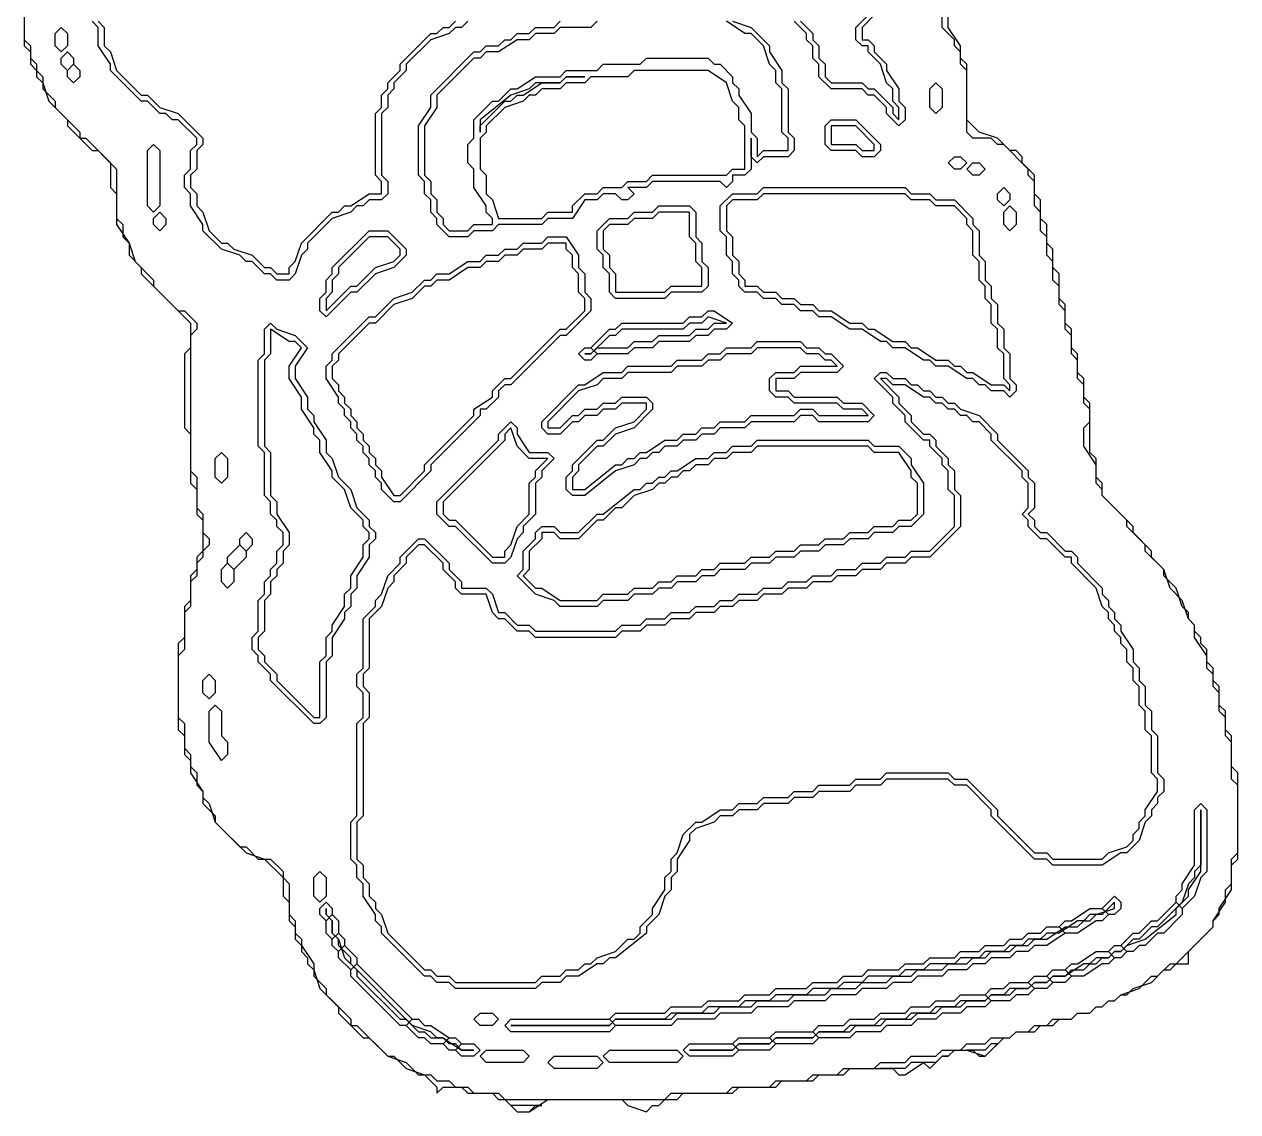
# Model space of a CAD drawing. Header units: millimetres. Extents: x 2 to 58.7, y 4.1 to 84.
# Drawn here: x 27.45 to 39.39, y 4.06 to 14.76 of the extents above; entities that cross this region are included whole.
import ezdxf

# ---------------------------------------------------------------- set-up
doc = ezdxf.new("R2010")
doc.units = ezdxf.units.MM
for name, color, linetype, true_color in [('CUT_OUTER', 1, 'Continuous', 0xa7a7a7), ('FILL_BLUE', 5, 'Continuous', 0x196fc6), ('FILL_WHITE', 3, 'Continuous', 0xf5f3f0), ('RAISED_METAL', 6, 'Continuous', 0xa7a7a7)]:
    doc.layers.add(name, color=color, linetype=linetype, true_color=true_color)

msp = doc.modelspace()

# ---------------------------------------------------------------- linework, layer by layer
at = {"layer": 'CUT_OUTER'}
msp.add_lwpolyline([(27.451, 14.788), (27.451, 14.545), (27.512, 14.485), (27.512, 14.364), (27.573, 14.303), (27.573, 14.242), (27.633, 14.182), (27.694, 14), (27.876, 13.818), (27.876, 13.758), (28.118, 13.515), (28.179, 13.515), (28.3, 13.394), (28.3, 13.152), (28.36, 13.091), (28.36, 12.788), (28.482, 12.606), (28.482, 12.485), (28.603, 12.364), (28.603, 12.303), (29.088, 11.818), (29.088, 11.576), (29.027, 11.515), (29.027, 10.788), (29.088, 10.727), (29.088, 10.242), (29.148, 10.182), (29.148, 9.939), (29.209, 9.879), (29.209, 9.576), (29.148, 9.515), (29.148, 9.394), (29.088, 9.333), (29.088, 9.091), (29.027, 9.03), (29.027, 8.727), (28.966, 8.667), (28.966, 7.818), (29.027, 7.758), (29.027, 7.576), (29.088, 7.515), (29.088, 7.394), (29.209, 7.212), (29.209, 7.091), (29.33, 6.97), (29.33, 6.909), (29.633, 6.606), (29.815, 6.545), (29.997, 6.364), (29.997, 6.182), (30.057, 6.121), (30.057, 5.939), (30.118, 5.879), (30.118, 5.758), (30.178, 5.697), (30.178, 5.636), (30.239, 5.576), (30.239, 5.515), (30.3, 5.455), (30.36, 5.273), (30.542, 5.091), (30.542, 5.03), (30.784, 4.788), (30.845, 4.788), (31.027, 4.606), (31.087, 4.606), (31.209, 4.485), (31.39, 4.424), (31.511, 4.303), (31.511, 4.242), (31.572, 4.303), (31.754, 4.303), (31.814, 4.242), (32.057, 4.242), (32.117, 4.182), (32.178, 4.182), (32.299, 4.061), (32.42, 4.061), (32.602, 4.182), (33.329, 4.182), (33.39, 4.121), (33.572, 4.061), (33.632, 4.121), (33.693, 4.121), (33.754, 4.182), (33.875, 4.182), (33.935, 4.242), (34.42, 4.242), (34.481, 4.303), (34.844, 4.303), (34.905, 4.364), (35.208, 4.364), (35.269, 4.424), (35.511, 4.424), (35.572, 4.485), (35.996, 4.485), (36.056, 4.424), (36.117, 4.424), (36.299, 4.545), (36.359, 4.485), (36.481, 4.606), (36.541, 4.606), (36.602, 4.667), (36.784, 4.667), (36.844, 4.606), (36.905, 4.606), (37.087, 4.788), (37.147, 4.788), (37.208, 4.848), (37.39, 4.848), (37.45, 4.909), (37.571, 4.909), (37.632, 4.97), (37.753, 4.97), (37.814, 5.03), (37.935, 5.03), (37.996, 5.091), (38.056, 5.091), (38.117, 5.152), (38.177, 5.152), (38.238, 5.212), (38.299, 5.212), (38.359, 5.273), (38.541, 5.333), (38.662, 5.455), (38.723, 5.455), (38.783, 5.515), (38.904, 5.515), (38.904, 5.636), (39.147, 5.879), (39.147, 5.939), (39.207, 6), (39.207, 6.061), (39.329, 6.242), (39.329, 6.485), (39.389, 6.545), (39.389, 7.394), (39.329, 7.455), (39.329, 7.758), (39.268, 7.818), (39.268, 8), (39.207, 8.061), (39.207, 8.242), (39.147, 8.303), (39.147, 8.424), (39.086, 8.485), (39.086, 8.606), (39.026, 8.667), (39.026, 8.727), (38.965, 8.788), (38.965, 8.848), (38.904, 8.909), (38.904, 8.97), (38.844, 9.03), (38.783, 9.212), (38.662, 9.333), (38.662, 9.394), (38.541, 9.515), (38.541, 9.576), (38.359, 9.758), (38.359, 9.818), (38.056, 10.121), (38.056, 10.242), (37.996, 10.303), (37.996, 10.485), (37.935, 10.545), (37.935, 11.03), (37.874, 11.091), (37.874, 11.273), (37.814, 11.333), (37.814, 11.515), (37.753, 11.576), (37.753, 11.758), (37.693, 11.818), (37.693, 12), (37.632, 12.061), (37.632, 12.303), (37.571, 12.364), (37.571, 12.545), (37.511, 12.606), (37.511, 12.788), (37.45, 12.848), (37.45, 13.03), (37.39, 13.091), (37.39, 13.273), (37.268, 13.394), (37.268, 13.455), (37.208, 13.515), (37.147, 13.515), (37.026, 13.636), (36.844, 13.697), (36.723, 13.818), (36.723, 14.364), (36.662, 14.424), (36.662, 14.545), (36.541, 14.727), (36.541, 14.97)], dxfattribs=at)
at = {"layer": 'FILL_BLUE'}
msp.add_lwpolyline([(34.36, 14.182), (34.178, 14.303), (33.451, 14.303), (33.39, 14.242), (33.026, 14.242), (32.966, 14.182), (32.784, 14.182), (32.723, 14.121), (32.542, 14.121), (32.481, 14.061), (32.42, 14.061), (32.36, 14), (32.178, 13.939), (31.996, 13.758), (31.996, 13.697), (31.936, 13.636), (31.936, 13.333), (31.996, 13.273), (31.996, 13.091), (32.057, 13.03), (32.117, 12.848), (32.542, 12.848), (32.602, 12.909), (32.845, 12.909), (32.845, 12.97), (32.966, 13.091), (33.087, 13.091), (33.148, 13.152), (33.329, 13.152), (33.39, 13.212), (33.572, 13.212), (33.632, 13.273), (34.36, 13.273), (34.42, 13.333), (34.541, 13.333), (34.541, 13.758), (34.481, 13.818), (34.481, 13.939), (34.42, 14)], close=True, dxfattribs=at)
at = {"layer": 'FILL_WHITE'}
for points in [[(35.087, 14.788), (35.208, 14.667), (35.208, 14.606), (35.269, 14.545), (35.269, 14.424), (35.329, 14.364), (35.329, 14.242), (35.39, 14.182), (35.693, 14.182), (35.753, 14.121), (35.814, 14.121), (35.996, 13.939), (35.996, 13.879), (36.056, 13.818), (36.056, 13.939), (35.996, 14), (35.996, 14.121), (35.935, 14.182), (35.875, 14.364), (35.753, 14.485), (35.753, 14.545), (35.693, 14.545), (35.632, 14.606), (35.632, 14.727), (35.753, 14.848)], [(28.179, 14.788), (28.239, 14.727), (28.239, 14.545), (28.3, 14.485), (28.36, 14.303), (28.603, 14.061), (28.663, 14.061), (28.785, 13.939), (28.966, 13.879), (29.209, 13.636), (29.209, 13.576), (29.148, 13.515), (29.148, 13.333), (29.088, 13.273), (29.088, 13.152), (29.148, 13.091), (29.148, 12.97), (29.209, 12.909), (29.269, 12.727), (29.391, 12.606), (29.451, 12.606), (29.512, 12.545), (29.694, 12.485), (29.815, 12.364), (29.875, 12.364), (29.936, 12.303), (30.057, 12.303), (30.057, 12.364), (30.118, 12.424), (30.178, 12.606), (30.481, 12.909), (30.542, 12.909), (30.603, 12.97), (30.663, 12.97), (30.845, 13.091), (30.966, 13.091), (30.966, 13.212), (30.906, 13.273), (30.906, 13.879), (30.966, 13.939), (30.966, 14.061), (31.027, 14.121), (31.027, 14.182), (31.148, 14.303), (31.148, 14.364), (31.451, 14.667), (31.511, 14.667), (31.572, 14.727), (31.633, 14.727), (31.693, 14.788)], [(33.087, 14.788), (33.026, 14.727), (32.723, 14.727), (32.663, 14.667), (32.481, 14.667), (32.42, 14.606), (32.299, 14.606), (32.117, 14.485), (31.996, 14.485), (31.936, 14.424), (31.875, 14.424), (31.511, 14.061), (31.511, 13.939), (31.39, 13.758), (31.39, 13.273), (31.451, 13.212), (31.451, 13.091), (31.511, 13.03), (31.511, 12.909), (31.572, 12.848), (31.572, 12.788), (31.633, 12.727), (31.814, 12.727), (31.875, 12.788), (32.057, 12.788), (32.057, 12.848), (31.996, 12.909), (31.996, 12.97), (31.875, 13.152), (31.875, 13.333), (31.814, 13.394), (31.814, 13.576), (31.875, 13.636), (31.875, 13.818), (32.057, 14), (32.117, 14), (32.239, 14.121), (32.299, 14.121), (32.481, 14.242), (32.723, 14.242), (32.784, 14.303), (33.087, 14.303), (33.148, 14.364), (33.511, 14.364), (33.572, 14.424), (34.178, 14.424), (34.238, 14.364), (34.299, 14.364), (34.42, 14.242), (34.42, 14.182), (34.481, 14.121), (34.481, 14.061), (34.602, 13.879), (34.602, 13.697), (34.663, 13.636), (34.663, 13.455), (34.723, 13.515), (34.966, 13.515), (34.966, 13.636), (34.905, 13.697), (34.905, 14.121), (34.844, 14.182), (34.844, 14.303), (34.784, 14.364), (34.723, 14.545), (34.602, 14.667), (34.541, 14.667), (34.36, 14.788)]]:
    msp.add_lwpolyline(points, dxfattribs=at)
for points in [[(35.39, 13.758), (35.39, 13.576), (35.632, 13.576), (35.693, 13.515), (35.814, 13.515), (35.814, 13.576), (35.632, 13.758)], [(34.36, 12.97), (34.36, 12.727), (34.42, 12.667), (34.42, 12.485), (34.481, 12.424), (34.481, 12.303), (34.541, 12.242), (34.541, 12.182), (34.663, 12.182), (34.723, 12.121), (34.844, 12.121), (34.905, 12.061), (35.026, 12.061), (35.087, 12), (35.208, 12), (35.269, 11.939), (35.39, 11.939), (35.572, 11.818), (35.693, 11.818), (35.753, 11.758), (35.814, 11.758), (35.996, 11.636), (36.117, 11.636), (36.178, 11.576), (36.238, 11.576), (36.42, 11.455), (36.541, 11.455), (36.602, 11.394), (36.662, 11.394), (36.723, 11.333), (36.784, 11.333), (36.965, 11.212), (37.087, 11.212), (37.147, 11.152), (37.147, 11.212), (37.087, 11.273), (37.087, 11.515), (37.026, 11.576), (37.026, 11.758), (36.965, 11.818), (36.965, 12), (36.905, 12.061), (36.905, 12.182), (36.844, 12.242), (36.844, 12.424), (36.784, 12.485), (36.784, 12.727), (36.723, 12.788), (36.723, 12.848), (36.602, 12.97), (36.42, 12.97), (36.359, 13.03), (36.178, 13.03), (36.117, 13.091), (34.723, 13.091), (34.663, 13.03), (34.42, 13.03)], [(33.996, 12.909), (33.693, 12.909), (33.632, 12.848), (33.451, 12.848), (33.39, 12.788), (33.208, 12.788), (33.148, 12.727), (33.148, 12.545), (33.208, 12.485), (33.208, 12.364), (33.269, 12.303), (33.269, 12.121), (33.754, 12.121), (33.814, 12.182), (34.117, 12.182), (34.117, 12.364), (34.057, 12.424), (34.057, 12.606), (33.996, 12.667)], [(31.148, 12.545), (31.027, 12.667), (30.845, 12.667), (30.542, 12.364), (30.542, 12.303), (30.481, 12.242), (30.481, 12.121), (30.421, 12.061), (30.421, 11.939), (30.663, 12.182), (30.724, 12.182), (30.906, 12.364), (31.087, 12.424), (31.148, 12.485)], [(32.784, 12.606), (32.602, 12.606), (32.542, 12.545), (32.36, 12.545), (32.299, 12.485), (32.178, 12.485), (32.117, 12.424), (31.996, 12.424), (31.936, 12.364), (31.814, 12.364), (31.633, 12.242), (31.511, 12.242), (31.451, 12.182), (31.39, 12.182), (31.269, 12.061), (31.087, 12), (30.906, 11.818), (30.845, 11.818), (30.542, 11.515), (30.542, 11.455), (30.481, 11.394), (30.481, 11.273), (30.542, 11.212), (30.542, 11.152), (30.603, 11.091), (30.603, 11.03), (30.663, 10.97), (30.663, 10.909), (30.724, 10.848), (30.724, 10.788), (30.784, 10.727), (30.784, 10.667), (30.845, 10.606), (30.845, 10.545), (30.906, 10.485), (30.906, 10.424), (30.966, 10.364), (30.966, 10.303), (31.087, 10.121), (31.148, 10.121), (31.39, 10.364), (31.39, 10.424), (31.875, 10.909), (31.875, 10.97), (32.057, 11.091), (32.057, 11.152), (32.178, 11.273), (32.239, 11.273), (32.723, 11.758), (32.784, 11.758), (32.966, 11.939), (32.966, 12.061), (32.905, 12.121), (32.905, 12.303), (32.845, 12.364), (32.845, 12.485), (32.784, 12.545)], [(34.36, 11.818), (34.178, 11.879), (34.117, 11.818), (33.996, 11.818), (33.935, 11.758), (33.329, 11.758), (33.269, 11.697), (33.208, 11.697), (33.026, 11.515), (32.966, 11.515), (33.026, 11.515), (33.087, 11.576), (33.39, 11.576), (33.451, 11.636), (33.632, 11.636), (33.693, 11.697), (33.996, 11.697), (34.057, 11.758), (34.178, 11.758), (34.238, 11.818)], [(29.875, 11.758), (29.875, 11.515), (29.815, 11.455), (29.815, 10.606), (29.875, 10.545), (29.875, 10.121), (29.936, 10.061), (29.936, 9.939), (30.057, 9.758), (30.057, 9.636), (29.997, 9.576), (29.997, 9.455), (29.936, 9.394), (29.936, 9.333), (29.875, 9.273), (29.875, 9.152), (29.815, 9.091), (29.815, 8.788), (29.754, 8.727), (29.754, 8.606), (29.815, 8.545), (29.815, 8.485), (29.936, 8.364), (29.936, 8.303), (30.3, 7.939), (30.36, 7.939), (30.36, 8.485), (30.421, 8.545), (30.421, 8.727), (30.481, 8.788), (30.481, 8.848), (30.603, 9.03), (30.603, 9.152), (30.663, 9.212), (30.663, 9.333), (30.784, 9.515), (30.784, 9.636), (30.845, 9.697), (30.845, 9.758), (30.784, 9.818), (30.784, 9.879), (30.663, 10), (30.603, 10.182), (30.481, 10.303), (30.481, 10.364), (30.36, 10.545), (30.36, 10.667), (30.3, 10.727), (30.3, 10.788), (30.178, 10.97), (30.178, 11.091), (30.057, 11.273), (30.057, 11.394), (30.178, 11.576), (30.118, 11.636), (30.057, 11.636)], [(35.753, 10.909), (35.693, 10.97), (35.511, 10.97), (35.45, 11.03), (35.026, 11.03), (34.966, 11.091), (34.844, 11.091), (34.784, 11.152), (34.784, 11.273), (34.844, 11.333), (35.026, 11.333), (35.087, 11.394), (35.45, 11.394), (35.39, 11.455), (35.329, 11.455), (35.269, 11.515), (35.147, 11.515), (35.087, 11.576), (34.663, 11.576), (34.602, 11.515), (34.36, 11.515), (34.299, 11.455), (34.178, 11.455), (34.117, 11.394), (33.875, 11.394), (33.814, 11.333), (33.39, 11.333), (33.329, 11.273), (33.148, 11.273), (33.087, 11.212), (32.905, 11.152), (32.602, 10.848), (32.602, 10.788), (32.723, 10.788), (32.845, 10.909), (32.905, 10.909), (32.966, 10.97), (33.087, 10.97), (33.148, 11.03), (33.269, 11.03), (33.329, 11.091), (33.572, 11.091), (33.632, 11.03), (33.632, 10.97), (33.451, 10.788), (33.269, 10.727), (33.148, 10.606), (33.087, 10.606), (32.905, 10.424), (32.905, 10.364), (32.845, 10.303), (32.845, 10.182), (32.966, 10.182), (33.269, 10.424), (33.329, 10.424), (33.39, 10.485), (33.451, 10.485), (33.511, 10.545), (33.572, 10.545), (33.754, 10.667), (33.875, 10.667), (33.935, 10.727), (34.057, 10.727), (34.117, 10.788), (34.238, 10.788), (34.299, 10.848), (34.541, 10.848), (34.602, 10.909), (35.026, 10.909), (35.087, 10.97), (35.208, 10.97), (35.269, 10.909)], [(36.965, 10.727), (36.844, 10.848), (36.784, 10.848), (36.723, 10.909), (36.662, 10.909), (36.602, 10.97), (36.541, 10.97), (36.481, 11.03), (36.42, 11.03), (36.359, 11.091), (36.299, 11.091), (36.117, 11.212), (35.996, 11.212), (35.935, 11.273), (35.875, 11.273), (36.056, 11.091), (36.056, 11.03), (36.178, 10.909), (36.178, 10.848), (36.299, 10.727), (36.359, 10.727), (36.42, 10.667), (36.42, 10.606), (36.541, 10.485), (36.541, 10.424), (36.602, 10.364), (36.602, 10.182), (36.662, 10.121), (36.662, 9.818), (36.359, 9.515), (36.178, 9.515), (36.117, 9.455), (35.935, 9.455), (35.875, 9.394), (35.693, 9.394), (35.632, 9.333), (35.45, 9.333), (35.39, 9.273), (35.208, 9.273), (35.147, 9.212), (34.966, 9.212), (34.905, 9.152), (34.723, 9.152), (34.663, 9.091), (34.481, 9.091), (34.42, 9.03), (34.299, 9.03), (34.238, 8.97), (34.057, 8.97), (33.996, 8.909), (33.814, 8.909), (33.754, 8.848), (33.572, 8.848), (33.511, 8.788), (33.329, 8.788), (33.269, 8.727), (32.481, 8.727), (32.42, 8.788), (32.299, 8.788), (32.178, 8.909), (32.117, 8.909), (32.057, 8.97), (31.996, 9.152), (31.754, 9.152), (31.693, 9.212), (31.693, 9.273), (31.572, 9.394), (31.572, 9.455), (31.39, 9.636), (31.33, 9.636), (31.209, 9.515), (31.209, 9.455), (31.087, 9.333), (31.087, 9.273), (31.027, 9.212), (30.966, 9.03), (30.845, 8.909), (30.845, 8.424), (30.784, 8.364), (30.784, 8.242), (30.845, 8.182), (30.845, 7.939), (30.784, 7.879), (30.784, 6.97), (30.724, 6.909), (30.724, 6.545), (30.784, 6.485), (30.784, 6.364), (30.845, 6.303), (30.845, 6.182), (30.906, 6.121), (30.906, 6.061), (30.966, 6), (31.027, 5.818), (31.39, 5.455), (31.451, 5.455), (31.511, 5.394), (31.633, 5.394), (31.693, 5.333), (32.481, 5.333), (32.542, 5.394), (32.723, 5.394), (32.784, 5.455), (32.905, 5.455), (32.966, 5.515), (33.026, 5.515), (33.087, 5.576), (33.269, 5.636), (33.39, 5.758), (33.451, 5.758), (33.511, 5.818), (33.511, 5.879), (33.632, 6), (33.632, 6.061), (33.754, 6.242), (33.754, 6.364), (33.814, 6.424), (33.814, 6.545), (33.875, 6.606), (33.935, 6.788), (34.057, 6.909), (34.117, 6.909), (34.299, 7.03), (34.42, 7.03), (34.481, 7.091), (34.663, 7.091), (34.723, 7.152), (34.966, 7.152), (35.026, 7.212), (35.208, 7.212), (35.269, 7.273), (35.572, 7.273), (35.632, 7.333), (35.875, 7.333), (35.935, 7.394), (36.541, 7.394), (36.602, 7.333), (36.723, 7.333), (37.026, 7.03), (37.026, 6.97), (37.39, 6.606), (37.511, 6.606), (37.571, 6.545), (38.056, 6.545), (38.117, 6.606), (38.299, 6.667), (38.359, 6.727), (38.359, 6.788), (38.42, 6.848), (38.42, 6.909), (38.48, 6.97), (38.48, 7.03), (38.601, 7.212), (38.601, 7.333), (38.541, 7.394), (38.541, 7.758), (38.48, 7.818), (38.48, 8), (38.42, 8.061), (38.42, 8.242), (38.359, 8.303), (38.359, 8.424), (38.299, 8.485), (38.299, 8.606), (38.238, 8.667), (38.238, 8.727), (38.177, 8.788), (38.177, 8.848), (38.117, 8.909), (38.117, 8.97), (38.056, 9.03), (37.996, 9.212), (37.753, 9.455), (37.753, 9.515), (37.693, 9.515), (37.511, 9.697), (37.45, 9.697), (37.329, 9.818), (37.329, 9.879), (37.268, 9.939), (37.329, 10), (37.329, 10.242), (37.268, 10.303), (37.268, 10.364), (36.965, 10.667)], [(32.239, 10.788), (32.178, 10.727), (32.178, 10.667), (31.572, 10.061), (31.572, 9.939), (31.633, 9.879), (31.693, 9.879), (32.057, 9.515), (32.178, 9.515), (32.178, 9.576), (32.239, 9.636), (32.299, 9.818), (32.42, 9.939), (32.42, 10.242), (32.481, 10.303), (32.481, 10.364), (32.602, 10.485), (32.42, 10.485), (32.299, 10.606)], [(36.238, 10.242), (36.178, 10.303), (36.178, 10.364), (36.056, 10.545), (35.814, 10.545), (35.753, 10.606), (34.663, 10.606), (34.602, 10.545), (34.42, 10.545), (34.36, 10.485), (34.238, 10.485), (34.178, 10.424), (34.057, 10.424), (33.996, 10.364), (33.935, 10.364), (33.875, 10.303), (33.814, 10.303), (33.754, 10.242), (33.693, 10.242), (33.632, 10.182), (33.451, 10.121), (33.329, 10), (33.269, 10), (33.148, 9.879), (33.087, 9.879), (32.905, 9.697), (32.723, 9.697), (32.663, 9.758), (32.542, 9.758), (32.542, 9.697), (32.42, 9.576), (32.42, 9.394), (32.36, 9.333), (32.481, 9.212), (32.542, 9.212), (32.723, 9.091), (33.087, 9.091), (33.148, 9.152), (33.39, 9.152), (33.451, 9.212), (33.632, 9.212), (33.693, 9.273), (33.814, 9.273), (33.875, 9.333), (34.057, 9.333), (34.117, 9.394), (34.238, 9.394), (34.299, 9.455), (34.541, 9.455), (34.602, 9.515), (34.784, 9.515), (34.844, 9.576), (35.026, 9.576), (35.087, 9.636), (35.269, 9.636), (35.329, 9.697), (35.511, 9.697), (35.572, 9.758), (35.753, 9.758), (35.814, 9.818), (35.996, 9.818), (36.056, 9.879), (36.178, 9.879), (36.238, 9.939)], [(39.026, 7.03), (39.026, 6.485), (38.965, 6.424), (38.965, 6.364), (38.904, 6.303), (38.844, 6.121), (38.601, 5.879), (38.541, 5.879), (38.42, 5.758), (38.359, 5.758), (38.238, 5.636), (38.177, 5.636), (38.117, 5.576), (37.996, 5.576), (37.935, 5.515), (37.874, 5.515), (37.693, 5.394), (37.571, 5.394), (37.511, 5.333), (37.39, 5.333), (37.329, 5.273), (37.147, 5.273), (37.087, 5.212), (36.965, 5.212), (36.905, 5.152), (36.662, 5.152), (36.602, 5.091), (36.42, 5.091), (36.359, 5.03), (36.178, 5.03), (36.117, 4.97), (35.875, 4.97), (35.814, 4.909), (35.572, 4.909), (35.511, 4.848), (35.269, 4.848), (35.208, 4.788), (34.844, 4.788), (34.784, 4.727), (34.481, 4.727), (34.42, 4.667), (33.996, 4.667), (34.42, 4.667), (34.481, 4.727), (34.784, 4.727), (34.844, 4.788), (35.208, 4.788), (35.269, 4.848), (35.572, 4.848), (35.632, 4.909), (35.875, 4.909), (35.935, 4.97), (36.178, 4.97), (36.238, 5.03), (36.42, 5.03), (36.481, 5.091), (36.662, 5.091), (36.723, 5.152), (36.905, 5.152), (36.965, 5.212), (37.147, 5.212), (37.208, 5.273), (37.329, 5.273), (37.39, 5.333), (37.511, 5.333), (37.571, 5.394), (37.693, 5.394), (37.753, 5.455), (37.874, 5.455), (37.935, 5.515), (37.996, 5.515), (38.056, 5.576), (38.117, 5.576), (38.177, 5.636), (38.238, 5.636), (38.299, 5.697), (38.48, 5.758), (38.783, 6), (38.783, 6.061), (38.904, 6.182), (38.904, 6.242), (39.026, 6.424)], [(38.177, 6.121), (38.056, 6), (37.935, 6), (37.874, 5.939), (37.814, 5.939), (37.632, 5.818), (37.511, 5.818), (37.45, 5.758), (37.329, 5.758), (37.268, 5.697), (37.147, 5.697), (37.087, 5.636), (36.905, 5.636), (36.844, 5.576), (36.662, 5.576), (36.602, 5.515), (36.359, 5.515), (36.299, 5.455), (36.117, 5.455), (36.056, 5.394), (35.753, 5.394), (35.693, 5.333), (35.511, 5.333), (35.45, 5.273), (35.208, 5.273), (35.147, 5.212), (34.844, 5.212), (34.784, 5.152), (34.541, 5.152), (34.481, 5.091), (34.178, 5.091), (34.117, 5.03), (33.814, 5.03), (33.754, 4.97), (33.269, 4.97), (33.208, 4.909), (32.239, 4.909), (33.208, 4.909), (33.269, 4.97), (33.814, 4.97), (33.875, 5.03), (34.238, 5.03), (34.299, 5.091), (34.602, 5.091), (34.663, 5.152), (34.966, 5.152), (35.026, 5.212), (35.329, 5.212), (35.39, 5.273), (35.632, 5.273), (35.693, 5.333), (35.935, 5.333), (35.996, 5.394), (36.178, 5.394), (36.238, 5.455), (36.481, 5.455), (36.541, 5.515), (36.723, 5.515), (36.784, 5.576), (36.905, 5.576), (36.965, 5.636), (37.147, 5.636), (37.208, 5.697), (37.329, 5.697), (37.39, 5.758), (37.511, 5.758), (37.693, 5.879), (37.814, 5.879), (37.874, 5.939), (37.935, 5.939), (37.996, 6), (38.177, 6.061)], [(30.421, 6.061), (30.421, 6), (30.481, 5.939), (30.481, 5.818), (30.542, 5.758), (30.603, 5.576), (30.724, 5.455), (30.724, 5.394), (31.148, 4.97), (31.209, 4.97), (31.33, 4.848), (31.39, 4.848), (31.451, 4.788), (31.572, 4.788), (31.754, 4.667), (31.875, 4.667), (31.754, 4.667), (31.693, 4.727), (31.633, 4.727), (31.572, 4.788), (31.511, 4.788), (31.451, 4.848), (31.269, 4.909), (30.663, 5.515), (30.663, 5.576), (30.542, 5.697), (30.542, 5.758), (30.481, 5.818), (30.481, 5.939), (30.421, 6)], [(37.026, 4.727), (36.965, 4.727), (36.905, 4.667), (36.723, 4.667), (36.905, 4.606)], [(36.541, 4.606), (36.481, 4.606), (36.42, 4.545), (36.178, 4.545), (36.117, 4.485), (35.875, 4.485), (35.996, 4.485), (36.056, 4.424), (36.117, 4.424), (36.299, 4.545), (36.359, 4.485), (36.481, 4.606)], [(32.239, 4.121), (32.299, 4.061), (32.42, 4.061), (32.481, 4.121), (32.542, 4.121)]]:
    msp.add_lwpolyline(points, close=True, dxfattribs=at)
at = {"layer": 'RAISED_METAL'}
for points in [[(27.451, 15.333), (27.451, 14.606), (27.512, 14.545), (27.512, 14.424), (27.573, 14.364), (27.573, 14.303), (27.633, 14.242), (27.633, 14.121), (27.754, 14), (27.754, 13.939), (27.997, 13.697), (27.997, 13.636), (28.057, 13.636), (28.36, 13.333), (28.36, 12.848), (28.421, 12.788), (28.421, 12.667), (28.482, 12.606), (28.542, 12.424), (28.724, 12.242), (28.724, 12.182), (28.966, 11.939), (29.027, 11.939), (29.148, 11.818), (29.148, 11.758), (29.088, 11.697), (29.088, 10.364), (29.148, 10.303), (29.148, 10), (29.209, 9.939), (29.209, 9.758), (29.269, 9.697), (29.269, 9.636), (29.209, 9.576), (29.209, 9.515), (29.148, 9.455), (29.148, 9.333), (29.088, 9.273), (29.088, 9.03), (29.027, 8.97), (29.027, 8.606), (28.966, 8.545), (28.966, 7.939), (29.027, 7.879), (29.027, 7.636), (29.088, 7.576), (29.088, 7.455), (29.148, 7.394), (29.148, 7.273), (29.209, 7.212), (29.209, 7.152), (29.269, 7.091), (29.33, 6.909), (29.572, 6.667), (29.633, 6.667), (29.754, 6.545), (29.875, 6.545), (29.997, 6.424), (29.997, 6.364), (30.057, 6.303), (30.057, 6), (30.118, 5.939), (30.118, 5.818), (30.178, 5.758), (30.178, 5.697), (30.3, 5.515), (30.3, 5.394), (30.421, 5.273), (30.421, 5.212), (30.663, 4.97), (30.663, 4.909), (30.724, 4.909), (31.027, 4.606), (31.209, 4.545), (31.33, 4.424), (31.451, 4.424), (31.511, 4.364), (31.633, 4.364), (31.693, 4.303), (31.814, 4.303), (31.875, 4.242), (32.117, 4.242), (32.178, 4.182), (33.754, 4.182), (33.814, 4.242), (34.36, 4.242), (34.42, 4.303), (34.784, 4.303), (34.844, 4.364), (35.147, 4.364), (35.208, 4.424), (35.45, 4.424), (35.511, 4.485), (35.814, 4.485), (35.875, 4.545), (36.117, 4.545), (36.178, 4.606), (36.42, 4.606), (36.481, 4.667), (36.662, 4.667), (36.723, 4.727), (36.905, 4.727), (36.965, 4.788), (37.147, 4.788), (37.208, 4.848), (37.329, 4.848), (37.39, 4.909), (37.511, 4.909), (37.571, 4.97), (37.753, 4.97), (37.814, 5.03), (37.935, 5.03), (37.996, 5.091), (38.056, 5.091), (38.117, 5.152), (38.177, 5.152), (38.238, 5.212), (38.42, 5.273), (38.541, 5.394), (38.601, 5.394), (38.723, 5.515), (38.783, 5.515), (39.147, 5.879), (39.147, 5.939), (39.268, 6.121), (39.268, 6.242), (39.329, 6.303), (39.329, 6.545), (39.389, 6.606), (39.389, 7.273), (39.329, 7.333), (39.329, 7.697), (39.268, 7.758), (39.268, 7.939), (39.207, 8), (39.207, 8.182), (39.147, 8.242), (39.147, 8.364), (39.086, 8.424), (39.086, 8.545), (38.965, 8.727), (38.965, 8.848), (38.904, 8.909), (38.844, 9.091), (38.723, 9.212), (38.662, 9.394), (38.48, 9.576), (38.48, 9.636), (38.299, 9.818), (38.299, 9.879), (38.056, 10.121), (38.056, 10.182), (37.996, 10.242), (37.996, 10.424), (37.874, 10.606), (37.874, 10.788), (37.935, 10.848), (37.935, 10.97), (37.874, 11.03), (37.874, 11.212), (37.814, 11.273), (37.814, 11.455), (37.753, 11.515), (37.753, 11.697), (37.693, 11.758), (37.693, 11.939), (37.632, 12), (37.632, 12.182), (37.571, 12.242), (37.571, 12.424), (37.511, 12.485), (37.511, 12.667), (37.45, 12.727), (37.45, 12.909), (37.39, 12.97), (37.39, 13.212), (37.329, 13.273), (37.329, 13.333), (37.087, 13.576), (37.026, 13.576), (36.965, 13.636), (36.784, 13.636), (36.723, 13.697), (36.723, 14.303), (36.662, 14.364), (36.662, 14.485), (36.602, 14.545), (36.602, 14.606), (36.481, 14.727), (36.481, 14.848)], [(35.814, 14.848), (35.693, 14.727), (35.693, 14.606), (35.753, 14.606), (35.814, 14.545), (35.814, 14.485), (35.935, 14.364), (35.935, 14.303), (36.056, 14.121), (36.056, 14), (36.117, 13.939), (36.117, 13.818), (36.056, 13.758), (35.935, 13.879), (35.935, 13.939), (35.814, 14.061), (35.753, 14.061), (35.693, 14.121), (35.39, 14.121), (35.269, 14.242), (35.269, 14.364), (35.208, 14.424), (35.208, 14.545), (35.147, 14.606), (35.147, 14.667), (35.026, 14.788)], [(31.814, 14.788), (31.754, 14.727), (31.693, 14.727), (31.633, 14.667), (31.451, 14.606), (31.209, 14.364), (31.209, 14.303), (31.087, 14.182), (31.087, 14.121), (31.027, 14.061), (31.027, 13.939), (30.966, 13.879), (30.966, 13.273), (31.027, 13.212), (31.027, 13.091), (30.966, 13.03), (30.845, 13.03), (30.784, 12.97), (30.724, 12.97), (30.663, 12.909), (30.481, 12.848), (30.239, 12.606), (30.239, 12.545), (30.178, 12.485), (30.118, 12.303), (30.057, 12.242), (29.936, 12.242), (29.875, 12.303), (29.815, 12.303), (29.694, 12.424), (29.633, 12.424), (29.572, 12.485), (29.391, 12.545), (29.209, 12.727), (29.209, 12.788), (29.088, 12.97), (29.088, 13.091), (29.027, 13.152), (29.027, 13.273), (29.088, 13.333), (29.088, 13.515), (29.148, 13.576), (29.148, 13.636), (28.966, 13.818), (28.906, 13.818), (28.845, 13.879), (28.785, 13.879), (28.663, 14), (28.603, 14), (28.3, 14.303), (28.3, 14.364), (28.179, 14.545), (28.179, 14.727), (28.118, 14.788)], [(34.42, 14.788), (34.602, 14.727), (34.784, 14.545), (34.784, 14.485), (34.905, 14.303), (34.905, 14.182), (34.966, 14.121), (34.966, 13.697), (35.026, 13.636), (35.026, 13.515), (34.966, 13.455), (34.723, 13.455), (34.663, 13.394), (34.602, 13.455), (34.602, 13.636), (34.602, 13.333), (34.541, 13.273), (34.42, 13.273), (34.42, 13.212), (34.36, 13.152), (34.299, 13.212), (33.632, 13.212), (33.572, 13.152), (33.39, 13.152), (33.451, 13.091), (33.39, 13.03), (33.329, 13.03), (33.269, 13.091), (33.148, 13.091), (33.087, 13.03), (32.966, 13.03), (32.845, 12.848), (32.602, 12.848), (32.542, 12.788), (32.117, 12.788), (32.057, 12.727), (31.875, 12.727), (31.814, 12.667), (31.633, 12.667), (31.511, 12.788), (31.511, 12.848), (31.451, 12.909), (31.451, 13.03), (31.39, 13.091), (31.39, 13.212), (31.33, 13.273), (31.33, 13.758), (31.451, 13.939), (31.451, 14.061), (31.875, 14.485), (31.936, 14.485), (31.996, 14.545), (32.117, 14.545), (32.178, 14.606), (32.239, 14.606), (32.299, 14.667), (32.42, 14.667), (32.481, 14.727), (32.663, 14.727), (32.723, 14.788)]]:
    msp.add_lwpolyline(points, dxfattribs=at)
for points in [[(27.815, 14.727), (27.876, 14.667), (27.876, 14.545), (27.815, 14.485), (27.754, 14.545), (27.754, 14.667)], [(27.815, 14.424), (27.876, 14.485), (27.936, 14.424), (27.936, 14.364), (27.876, 14.303), (27.815, 14.364)], [(27.876, 14.303), (27.936, 14.364), (27.997, 14.303), (27.997, 14.242), (27.936, 14.182), (27.876, 14.242)], [(32.966, 14.242), (32.784, 14.242), (32.723, 14.182), (32.481, 14.182), (32.42, 14.121), (32.239, 14.061), (31.936, 13.818), (31.936, 13.697), (31.936, 13.758), (32.178, 14), (32.239, 14), (32.299, 14.061), (32.36, 14.061), (32.542, 14.182), (32.723, 14.182), (32.784, 14.242)], [(36.42, 14.182), (36.481, 14.121), (36.481, 13.939), (36.42, 13.879), (36.359, 13.939), (36.359, 14.121)], [(35.329, 13.758), (35.39, 13.818), (35.632, 13.818), (35.875, 13.576), (35.875, 13.515), (35.814, 13.455), (35.693, 13.455), (35.632, 13.515), (35.39, 13.515), (35.329, 13.576)], [(28.724, 13.576), (28.785, 13.515), (28.785, 12.97), (28.724, 12.909), (28.663, 12.97), (28.663, 13.515)], [(36.541, 13.394), (36.602, 13.455), (36.662, 13.455), (36.723, 13.394), (36.662, 13.333), (36.602, 13.333)], [(36.723, 13.333), (36.784, 13.394), (36.844, 13.394), (36.905, 13.333), (36.844, 13.273), (36.784, 13.273)], [(34.299, 12.97), (34.42, 13.091), (34.663, 13.091), (34.723, 13.152), (36.117, 13.152), (36.178, 13.091), (36.359, 13.091), (36.42, 13.03), (36.602, 13.03), (36.784, 12.848), (36.784, 12.788), (36.844, 12.727), (36.844, 12.485), (36.905, 12.424), (36.905, 12.242), (36.965, 12.182), (36.965, 12.061), (37.026, 12), (37.026, 11.818), (37.087, 11.758), (37.087, 11.576), (37.147, 11.515), (37.147, 11.273), (37.208, 11.212), (37.208, 11.152), (37.147, 11.091), (37.087, 11.152), (36.965, 11.152), (36.905, 11.212), (36.844, 11.212), (36.784, 11.273), (36.723, 11.273), (36.541, 11.394), (36.42, 11.394), (36.359, 11.455), (36.299, 11.455), (36.117, 11.576), (35.996, 11.576), (35.935, 11.636), (35.875, 11.636), (35.693, 11.758), (35.572, 11.758), (35.39, 11.879), (35.269, 11.879), (35.208, 11.939), (35.087, 11.939), (35.026, 12), (34.905, 12), (34.844, 12.061), (34.723, 12.061), (34.663, 12.121), (34.541, 12.121), (34.481, 12.182), (34.481, 12.242), (34.42, 12.303), (34.42, 12.424), (34.36, 12.485), (34.36, 12.667), (34.299, 12.727)], [(37.026, 13.091), (37.087, 13.152), (37.147, 13.091), (37.147, 13.03), (37.087, 12.97), (37.026, 13.03)], [(28.724, 12.848), (28.785, 12.909), (28.845, 12.848), (28.845, 12.788), (28.785, 12.727), (28.724, 12.788)], [(33.087, 12.727), (33.208, 12.848), (33.39, 12.848), (33.451, 12.909), (33.632, 12.909), (33.693, 12.97), (33.996, 12.97), (34.057, 12.909), (34.057, 12.667), (34.117, 12.606), (34.117, 12.424), (34.178, 12.364), (34.178, 12.182), (34.117, 12.121), (33.814, 12.121), (33.754, 12.061), (33.269, 12.061), (33.208, 12.121), (33.208, 12.303), (33.148, 12.364), (33.148, 12.485), (33.087, 12.545)], [(37.147, 12.97), (37.208, 12.909), (37.208, 12.788), (37.147, 12.727), (37.087, 12.788), (37.087, 12.909)], [(31.027, 12.727), (31.209, 12.545), (31.209, 12.485), (31.087, 12.364), (30.906, 12.303), (30.724, 12.121), (30.663, 12.121), (30.421, 11.879), (30.36, 11.939), (30.36, 12.061), (30.421, 12.121), (30.421, 12.242), (30.481, 12.303), (30.481, 12.364), (30.845, 12.727)], [(32.784, 12.667), (32.905, 12.485), (32.905, 12.364), (32.966, 12.303), (32.966, 12.121), (33.026, 12.061), (33.026, 11.939), (32.784, 11.697), (32.723, 11.697), (32.239, 11.212), (32.178, 11.212), (32.117, 11.152), (32.117, 11.091), (31.996, 10.97), (31.936, 10.97), (31.936, 10.909), (31.451, 10.424), (31.451, 10.364), (31.148, 10.061), (31.087, 10.061), (30.966, 10.182), (30.966, 10.242), (30.906, 10.303), (30.906, 10.364), (30.845, 10.424), (30.845, 10.485), (30.784, 10.545), (30.784, 10.606), (30.724, 10.667), (30.724, 10.727), (30.663, 10.788), (30.663, 10.848), (30.603, 10.909), (30.603, 10.97), (30.542, 11.03), (30.542, 11.091), (30.421, 11.273), (30.421, 11.394), (30.481, 11.455), (30.481, 11.515), (30.845, 11.879), (30.906, 11.879), (31.087, 12.061), (31.269, 12.121), (31.39, 12.242), (31.451, 12.242), (31.511, 12.303), (31.633, 12.303), (31.814, 12.424), (31.936, 12.424), (31.996, 12.485), (32.117, 12.485), (32.178, 12.545), (32.299, 12.545), (32.36, 12.606), (32.542, 12.606), (32.602, 12.667)], [(34.42, 11.818), (34.36, 11.758), (34.238, 11.758), (34.178, 11.697), (34.057, 11.697), (33.996, 11.636), (33.693, 11.636), (33.632, 11.576), (33.451, 11.576), (33.39, 11.515), (33.087, 11.515), (33.026, 11.576), (33.208, 11.758), (33.269, 11.758), (33.329, 11.818), (33.935, 11.818), (33.996, 11.879), (34.117, 11.879), (34.178, 11.939), (34.238, 11.939)], [(29.875, 11.818), (29.936, 11.758), (30.118, 11.697), (30.239, 11.576), (30.118, 11.394), (30.118, 11.273), (30.239, 11.091), (30.239, 10.97), (30.3, 10.909), (30.3, 10.848), (30.421, 10.667), (30.421, 10.545), (30.481, 10.485), (30.542, 10.303), (30.663, 10.182), (30.724, 10), (30.845, 9.879), (30.845, 9.818), (30.906, 9.758), (30.906, 9.697), (30.845, 9.636), (30.845, 9.515), (30.724, 9.333), (30.724, 9.212), (30.663, 9.152), (30.663, 9.03), (30.603, 8.97), (30.603, 8.909), (30.481, 8.727), (30.481, 8.545), (30.421, 8.485), (30.421, 7.939), (30.36, 7.879), (30.3, 7.879), (29.875, 8.303), (29.875, 8.364), (29.754, 8.485), (29.754, 8.545), (29.694, 8.606), (29.694, 8.727), (29.754, 8.788), (29.754, 9.091), (29.815, 9.152), (29.815, 9.273), (29.875, 9.333), (29.875, 9.394), (29.936, 9.455), (29.936, 9.576), (29.997, 9.636), (29.997, 9.758), (29.936, 9.818), (29.936, 9.879), (29.875, 9.939), (29.875, 10.061), (29.815, 10.121), (29.815, 10.545), (29.754, 10.606), (29.754, 11.455), (29.815, 11.515), (29.815, 11.758)], [(35.814, 10.909), (35.753, 10.848), (35.269, 10.848), (35.208, 10.909), (35.087, 10.909), (35.026, 10.848), (34.602, 10.848), (34.541, 10.788), (34.299, 10.788), (34.238, 10.727), (34.117, 10.727), (34.057, 10.667), (33.935, 10.667), (33.875, 10.606), (33.754, 10.606), (33.693, 10.545), (33.632, 10.545), (33.572, 10.485), (33.511, 10.485), (33.451, 10.424), (33.269, 10.364), (32.966, 10.121), (32.845, 10.121), (32.784, 10.182), (32.784, 10.303), (32.845, 10.364), (32.845, 10.424), (33.087, 10.667), (33.148, 10.667), (33.269, 10.788), (33.451, 10.848), (33.572, 10.97), (33.572, 11.03), (33.329, 11.03), (33.269, 10.97), (33.148, 10.97), (33.087, 10.909), (32.966, 10.909), (32.905, 10.848), (32.845, 10.848), (32.723, 10.727), (32.602, 10.727), (32.542, 10.788), (32.542, 10.848), (32.905, 11.212), (32.966, 11.212), (33.148, 11.333), (33.329, 11.333), (33.39, 11.394), (33.814, 11.394), (33.875, 11.455), (34.117, 11.455), (34.178, 11.515), (34.299, 11.515), (34.36, 11.576), (34.602, 11.576), (34.663, 11.636), (35.087, 11.636), (35.147, 11.576), (35.269, 11.576), (35.329, 11.515), (35.39, 11.515), (35.511, 11.394), (35.45, 11.333), (35.087, 11.333), (35.026, 11.273), (34.844, 11.273), (34.844, 11.152), (34.966, 11.152), (35.026, 11.091), (35.45, 11.091), (35.511, 11.03), (35.693, 11.03)], [(32.905, 11.515), (32.966, 11.576), (33.026, 11.576), (33.087, 11.515), (33.026, 11.455), (32.966, 11.455)], [(37.026, 10.727), (37.026, 10.667), (37.329, 10.364), (37.329, 10.303), (37.39, 10.242), (37.39, 10), (37.329, 9.939), (37.39, 9.879), (37.39, 9.818), (37.45, 9.758), (37.511, 9.758), (37.693, 9.576), (37.753, 9.576), (37.814, 9.515), (37.814, 9.455), (38.056, 9.212), (38.056, 9.152), (38.117, 9.091), (38.117, 9.03), (38.177, 8.97), (38.177, 8.909), (38.238, 8.848), (38.238, 8.788), (38.359, 8.606), (38.359, 8.485), (38.42, 8.424), (38.42, 8.303), (38.48, 8.242), (38.48, 8.061), (38.541, 8), (38.541, 7.818), (38.601, 7.758), (38.601, 7.394), (38.662, 7.333), (38.662, 7.212), (38.601, 7.152), (38.601, 7.091), (38.541, 7.03), (38.541, 6.97), (38.48, 6.909), (38.42, 6.727), (38.299, 6.606), (38.238, 6.606), (38.056, 6.485), (37.571, 6.485), (37.511, 6.545), (37.39, 6.545), (36.965, 6.97), (36.965, 7.03), (36.723, 7.273), (36.602, 7.273), (36.541, 7.333), (35.935, 7.333), (35.875, 7.273), (35.632, 7.273), (35.572, 7.212), (35.269, 7.212), (35.208, 7.152), (35.026, 7.152), (34.966, 7.091), (34.723, 7.091), (34.663, 7.03), (34.481, 7.03), (34.42, 6.97), (34.299, 6.97), (34.238, 6.909), (34.057, 6.848), (33.996, 6.788), (33.996, 6.727), (33.875, 6.545), (33.875, 6.424), (33.814, 6.364), (33.814, 6.242), (33.754, 6.182), (33.693, 6), (33.572, 5.879), (33.572, 5.818), (33.269, 5.576), (33.208, 5.576), (33.148, 5.515), (33.087, 5.515), (32.905, 5.394), (32.784, 5.394), (32.723, 5.333), (32.542, 5.333), (32.481, 5.273), (31.693, 5.273), (31.633, 5.333), (31.511, 5.333), (31.451, 5.394), (31.39, 5.394), (30.966, 5.818), (30.966, 5.879), (30.906, 5.939), (30.906, 6), (30.784, 6.182), (30.784, 6.303), (30.724, 6.364), (30.724, 6.485), (30.663, 6.545), (30.663, 6.909), (30.724, 6.97), (30.724, 7.879), (30.784, 7.939), (30.784, 8.182), (30.724, 8.242), (30.724, 8.364), (30.784, 8.424), (30.784, 8.909), (30.906, 9.03), (30.906, 9.091), (30.966, 9.152), (31.027, 9.333), (31.148, 9.455), (31.148, 9.515), (31.33, 9.697), (31.39, 9.697), (31.633, 9.455), (31.633, 9.394), (31.754, 9.273), (31.754, 9.212), (31.996, 9.212), (32.057, 9.152), (32.117, 8.97), (32.178, 8.97), (32.299, 8.848), (32.42, 8.848), (32.481, 8.788), (33.269, 8.788), (33.329, 8.848), (33.511, 8.848), (33.572, 8.909), (33.754, 8.909), (33.814, 8.97), (33.996, 8.97), (34.057, 9.03), (34.238, 9.03), (34.299, 9.091), (34.42, 9.091), (34.481, 9.152), (34.663, 9.152), (34.723, 9.212), (34.905, 9.212), (34.966, 9.273), (35.147, 9.273), (35.208, 9.333), (35.39, 9.333), (35.45, 9.394), (35.632, 9.394), (35.693, 9.455), (35.875, 9.455), (35.935, 9.515), (36.117, 9.515), (36.178, 9.576), (36.359, 9.576), (36.602, 9.818), (36.602, 10.121), (36.541, 10.182), (36.541, 10.364), (36.481, 10.424), (36.481, 10.485), (36.359, 10.606), (36.359, 10.667), (36.299, 10.667), (36.117, 10.848), (36.117, 10.909), (35.996, 11.03), (35.996, 11.091), (35.814, 11.273), (35.875, 11.333), (35.935, 11.333), (35.996, 11.273), (36.117, 11.273), (36.178, 11.212), (36.238, 11.212), (36.299, 11.152), (36.359, 11.152), (36.42, 11.091), (36.481, 11.091), (36.541, 11.03), (36.602, 11.03), (36.662, 10.97), (36.844, 10.909)], [(32.239, 10.848), (32.299, 10.788), (32.299, 10.727), (32.42, 10.545), (32.602, 10.545), (32.663, 10.485), (32.542, 10.364), (32.542, 10.303), (32.481, 10.242), (32.481, 9.939), (32.36, 9.818), (32.36, 9.758), (32.299, 9.697), (32.239, 9.515), (32.178, 9.455), (32.057, 9.455), (31.693, 9.818), (31.633, 9.818), (31.511, 9.939), (31.511, 10.061), (32.117, 10.667), (32.117, 10.727)], [(36.299, 10.242), (36.299, 9.939), (36.178, 9.818), (36.056, 9.818), (35.996, 9.758), (35.814, 9.758), (35.753, 9.697), (35.572, 9.697), (35.511, 9.636), (35.329, 9.636), (35.269, 9.576), (35.087, 9.576), (35.026, 9.515), (34.844, 9.515), (34.784, 9.455), (34.602, 9.455), (34.541, 9.394), (34.299, 9.394), (34.238, 9.333), (34.117, 9.333), (34.057, 9.273), (33.875, 9.273), (33.814, 9.212), (33.693, 9.212), (33.632, 9.152), (33.451, 9.152), (33.39, 9.091), (33.148, 9.091), (33.087, 9.03), (32.723, 9.03), (32.663, 9.091), (32.481, 9.152), (32.299, 9.333), (32.36, 9.394), (32.36, 9.576), (32.481, 9.697), (32.481, 9.758), (32.542, 9.818), (32.663, 9.818), (32.723, 9.758), (32.905, 9.758), (33.087, 9.939), (33.148, 9.939), (33.451, 10.182), (33.511, 10.182), (33.572, 10.242), (33.632, 10.242), (33.693, 10.303), (33.754, 10.303), (33.814, 10.364), (33.875, 10.364), (34.057, 10.485), (34.178, 10.485), (34.238, 10.545), (34.36, 10.545), (34.42, 10.606), (34.602, 10.606), (34.663, 10.667), (35.753, 10.667), (35.814, 10.606), (36.056, 10.606), (36.178, 10.485), (36.178, 10.424)], [(29.391, 10.545), (29.451, 10.485), (29.451, 10.303), (29.391, 10.242), (29.33, 10.303), (29.33, 10.485)], [(29.572, 9.697), (29.633, 9.758), (29.694, 9.697), (29.694, 9.636), (29.633, 9.576), (29.572, 9.636)], [(29.572, 9.636), (29.633, 9.576), (29.633, 9.515), (29.512, 9.394), (29.451, 9.455), (29.451, 9.515)], [(29.451, 9.455), (29.512, 9.394), (29.512, 9.273), (29.451, 9.212), (29.391, 9.273), (29.391, 9.394)], [(29.269, 8.364), (29.33, 8.303), (29.33, 8.182), (29.269, 8.121), (29.209, 8.182), (29.209, 8.303)], [(29.33, 8.061), (29.391, 8), (29.391, 7.758), (29.451, 7.697), (29.451, 7.576), (29.391, 7.515), (29.269, 7.697), (29.269, 8)], [(39.026, 7.091), (39.086, 7.03), (39.086, 6.424), (39.026, 6.364), (38.965, 6.182), (38.844, 6.061), (38.783, 6.121), (38.783, 6.182), (38.844, 6.242), (38.844, 6.303), (38.965, 6.485), (38.965, 7.03)], [(30.36, 6.424), (30.421, 6.364), (30.421, 6.182), (30.36, 6.121), (30.3, 6.182), (30.3, 6.364)], [(30.36, 6.061), (30.421, 6.121), (30.481, 6.061), (30.481, 6), (30.421, 5.939), (30.36, 6)], [(38.056, 6.061), (38.177, 6.182), (38.238, 6.121), (38.238, 6.061), (38.177, 6), (38.117, 6)], [(38.844, 6.061), (38.844, 6), (38.662, 5.818), (38.601, 5.818), (38.48, 5.697), (38.42, 5.697), (38.359, 5.636), (38.299, 5.636), (38.238, 5.697), (38.359, 5.818), (38.42, 5.818), (38.541, 5.939), (38.601, 5.939), (38.783, 6.121)], [(30.481, 6), (30.542, 5.939), (30.542, 5.818), (30.481, 5.758), (30.421, 5.818), (30.421, 5.939)], [(38.117, 6), (38.056, 5.939), (37.996, 5.939), (37.814, 5.818), (37.693, 5.818), (37.632, 5.879), (37.693, 5.939), (37.753, 5.939), (37.935, 6.061), (38.056, 6.061)], [(37.693, 5.818), (37.511, 5.697), (37.39, 5.697), (37.329, 5.636), (37.208, 5.636), (37.147, 5.576), (36.965, 5.576), (36.905, 5.515), (36.784, 5.515), (36.723, 5.455), (36.541, 5.455), (36.481, 5.394), (36.238, 5.394), (36.178, 5.333), (35.996, 5.333), (35.935, 5.273), (35.693, 5.273), (35.632, 5.212), (35.39, 5.212), (35.329, 5.152), (35.026, 5.152), (34.966, 5.091), (34.663, 5.091), (34.602, 5.03), (34.299, 5.03), (34.238, 4.97), (33.875, 4.97), (33.814, 4.909), (33.269, 4.909), (33.208, 4.97), (33.269, 5.03), (33.754, 5.03), (33.814, 5.091), (34.117, 5.091), (34.178, 5.152), (34.481, 5.152), (34.541, 5.212), (34.784, 5.212), (34.844, 5.273), (35.147, 5.273), (35.208, 5.333), (35.45, 5.333), (35.511, 5.394), (35.693, 5.394), (35.753, 5.455), (36.056, 5.455), (36.117, 5.515), (36.299, 5.515), (36.359, 5.576), (36.602, 5.576), (36.662, 5.636), (36.844, 5.636), (36.905, 5.697), (37.087, 5.697), (37.147, 5.758), (37.268, 5.758), (37.329, 5.818), (37.45, 5.818), (37.511, 5.879), (37.632, 5.879)], [(30.481, 5.758), (30.542, 5.818), (30.603, 5.758), (30.603, 5.697), (30.542, 5.636), (30.481, 5.697)], [(30.542, 5.636), (30.603, 5.697), (30.724, 5.576), (30.724, 5.515), (30.663, 5.455), (30.542, 5.576)], [(38.177, 5.576), (38.117, 5.515), (38.056, 5.515), (37.874, 5.394), (37.753, 5.394), (37.693, 5.455), (37.753, 5.515), (37.814, 5.515), (37.996, 5.636), (38.117, 5.636)], [(38.117, 5.636), (38.177, 5.697), (38.238, 5.697), (38.299, 5.636), (38.238, 5.576), (38.177, 5.576)], [(30.663, 5.455), (30.724, 5.515), (31.269, 4.97), (31.209, 4.909), (31.148, 4.909), (30.663, 5.394)], [(37.329, 5.333), (37.39, 5.394), (37.511, 5.394), (37.571, 5.333), (37.511, 5.273), (37.39, 5.273)], [(37.511, 5.394), (37.571, 5.455), (37.693, 5.455), (37.753, 5.394), (37.693, 5.333), (37.571, 5.333)], [(36.905, 5.212), (36.965, 5.273), (37.087, 5.273), (37.147, 5.333), (37.329, 5.333), (37.39, 5.273), (37.329, 5.212), (37.208, 5.212), (37.147, 5.152), (36.965, 5.152)], [(36.965, 5.152), (36.905, 5.091), (36.723, 5.091), (36.662, 5.03), (36.481, 5.03), (36.42, 4.97), (36.238, 4.97), (36.178, 4.909), (35.935, 4.909), (35.875, 4.848), (35.632, 4.848), (35.572, 4.788), (35.269, 4.788), (35.208, 4.848), (35.269, 4.909), (35.511, 4.909), (35.572, 4.97), (35.814, 4.97), (35.875, 5.03), (36.117, 5.03), (36.178, 5.091), (36.359, 5.091), (36.42, 5.152), (36.602, 5.152), (36.662, 5.212), (36.905, 5.212)], [(31.875, 4.97), (31.936, 5.03), (32.057, 5.03), (32.117, 4.97), (32.057, 4.909), (31.936, 4.909)], [(31.209, 4.909), (31.269, 4.97), (31.33, 4.97), (31.39, 4.909), (31.451, 4.909), (31.633, 4.788), (31.572, 4.727), (31.451, 4.727), (31.39, 4.788), (31.33, 4.788)], [(32.178, 4.909), (32.239, 4.97), (33.208, 4.97), (33.269, 4.909), (33.208, 4.848), (32.239, 4.848)], [(31.572, 4.727), (31.633, 4.788), (31.693, 4.788), (31.754, 4.727), (31.693, 4.667), (31.633, 4.667)], [(34.42, 4.727), (34.481, 4.788), (34.784, 4.788), (34.844, 4.727), (34.784, 4.667), (34.481, 4.667)], [(34.784, 4.788), (34.844, 4.848), (35.208, 4.848), (35.269, 4.788), (35.208, 4.727), (34.844, 4.727)], [(31.693, 4.667), (31.754, 4.727), (31.875, 4.727), (31.936, 4.667), (31.875, 4.606), (31.754, 4.606)], [(31.936, 4.606), (31.996, 4.667), (32.36, 4.667), (32.42, 4.606), (32.36, 4.545), (31.996, 4.545)], [(33.148, 4.606), (33.208, 4.667), (33.875, 4.667), (33.935, 4.606), (33.875, 4.545), (33.208, 4.545)], [(33.935, 4.667), (33.996, 4.727), (34.42, 4.727), (34.481, 4.667), (34.42, 4.606), (33.996, 4.606)], [(32.602, 4.545), (32.663, 4.606), (33.087, 4.606), (33.148, 4.545), (33.087, 4.485), (32.663, 4.485)]]:
    msp.add_lwpolyline(points, close=True, dxfattribs=at)

doc.saveas('drawing.dxf')
